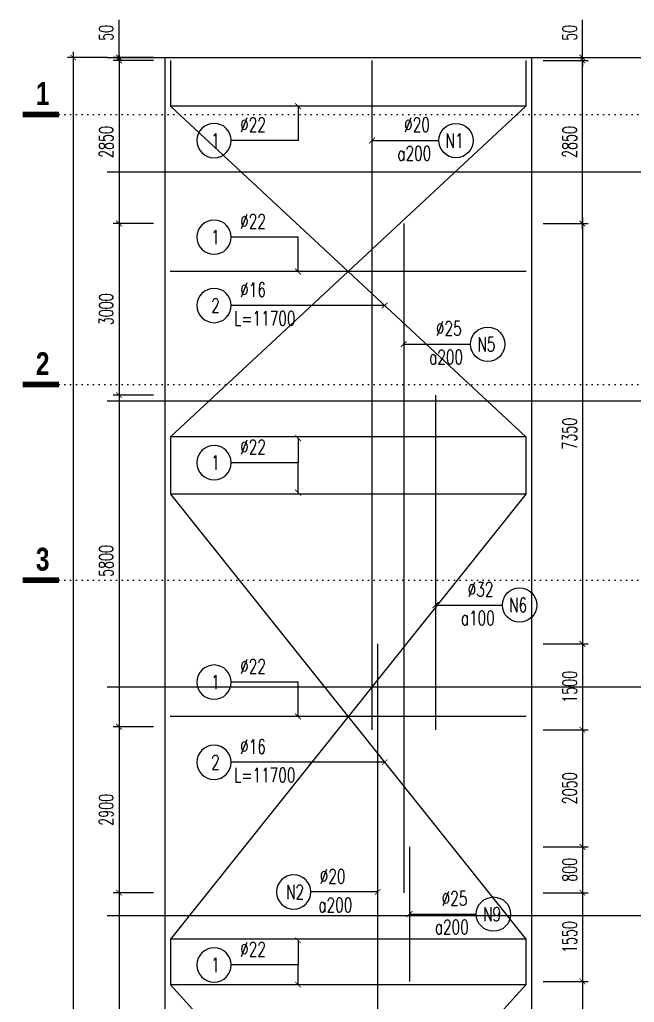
# Model space of a CAD drawing. Header units: millimetres. Extents: x -143570 to 58447, y -1448440 to -1202244.
# Drawn here: x -111106 to -100369, y -1231995 to -1214815 of the extents above; entities that cross this region are included whole.
import ezdxf
from ezdxf.enums import TextEntityAlignment as Align

# ---------------------------------------------------------------- set-up
doc = ezdxf.new("R2010")
doc.units = ezdxf.units.MM
doc.header["$LTSCALE"] = 30
doc.header["$PDMODE"] = 3
doc.linetypes.add('DOT', pattern=[0.25, 0, -0.25])
doc.layers.get('0').update_dxf_attribs({"lineweight": 9})
doc.layers.get('Defpoints').update_dxf_attribs({"lineweight": 9})
for name, color, linetype in [('ccu11-Chidan', 9, 'Continuous'), ('ccu11-Cotthep', 9, 'Continuous'), ('ccu11-Dim', 8, 'Continuous'), ('ccu11-Manh', 8, 'Continuous'), ('ccu11-Thay', 7, 'Continuous'), ('ccu11-Thep', 4, 'Continuous'), ('ccu11-Thepdai', 6, 'Continuous')]:
    doc.layers.add(name, color=color, linetype=linetype)
doc.styles.add('ccu11-dim', font='vnsimli.shx', dxfattribs={"width": 0.65, "bigfont": 'bigfont.shx'})
doc.styles.add('ccu11-VnAvH-B', font='')
doc.styles.add('ccu11-vnsimple', font='vnsimple.shx', dxfattribs={"bigfont": 'bigfont.shx'})
doc.styles.add('ccu11_simli', font='vnsimli.shx', dxfattribs={"width": 0.8})
doc.styles.add('VnHelvetlnsH', font='')
doc.styles.get('ccu11-VnAvH-B').set_extended_font_data('.VnAvantH', bold=True)
doc.styles.get('VnHelvetlnsH').set_extended_font_data('.VnHelvetInsH', bold=True)
doc.dimstyles.new('ccu11-100', dxfattribs={"dimscale": 100, "dimtxt": 2.5, "dimasz": 1, "dimexe": 1, "dimexo": 2, "dimgap": 1, "dimtad": 1, "dimdec": 0, "dimdsep": 46, "dimtxsty": 'ccu11-dim', "dimblk": 'ARCHTICK', "dimcen": -1, "dimdle": 1, "dimclrd": 256, "dimclre": 256, "dimclrt": 3, "dimadec": 0, "dimazin": 2, "dimtfac": 0.1, "dimtdec": 0, "dimtmove": 0, "dimatfit": 1, "dimldrblk": 'ARCHTICK', "dimfxl": 1, "dimtvp": 0.833333, "dimtolj": 1, "dimtzin": 12, "dimarcsym": 0})
doc.dimstyles.new('ccu11-100(d16a100)', dxfattribs={"dimscale": 100, "dimtxt": 2.5, "dimasz": 1, "dimexe": 1, "dimexo": 2, "dimgap": 0.8, "dimtad": 1, "dimdec": 1, "dimdsep": 46, "dimtxsty": 'ccu11-dim', "dimblk": 'ARCHTICK', "dimcen": -1, "dimdle": 1, "dimclrd": 256, "dimclre": 256, "dimclrt": 3, "dimadec": 0, "dimazin": 2, "dimtfac": 0.1, "dimtdec": 1, "dimtmove": 0, "dimatfit": 1, "dimldrblk": 'ARCHTICK', "dimfxl": 1, "dimtvp": 0.833333, "dimtolj": 1, "dimtzin": 12, "dimarcsym": 0})

# ---------------------------------------------------------------- blocks, each defined once
blk = doc.blocks.new('_ARCHTICK')
at = {"color": 0, "linetype": 'ByBlock', "const_width": 0.15}
blk.add_lwpolyline([(-0.5, -0.5), (0.5, 0.5)], dxfattribs=at)
blk = doc.blocks.new('*D239')
at = {"layer": 'ccu11-Dim', "lineweight": -2, "transparency": 16777216}
for p, q in [((-109370, -1215478), (-109370, -1214815)), ((-108770, -1215478), (-109470, -1215478)), ((-108770, -1215528), (-109470, -1215528)), ((-109370, -1215528), (-109370, -1215478)), ((-109370, -1215528), (-109370, -1215628))]:
    blk.add_line(p, q, dxfattribs=at)
at = {"layer": 'Defpoints', "color": 0, "transparency": 16777216}
for p in [(-109370, -1215478), (-108570, -1215478), (-108570, -1215528)]:
    blk.add_point(p, dxfattribs=at)
at = {"layer": 'ccu11-Dim', "lineweight": -2, "transparency": 16777216, "xscale": 100, "yscale": 100, "zscale": 100}
for p, rotation in [((-109370, -1215478), 270), ((-109370, -1215528), 90)]:
    blk.add_blockref('_ARCHTICK', p, dxfattribs=dict(at, rotation=rotation))
at = {"layer": 'ccu11-Dim', "color": 3, "transparency": 16777216, "insert": (-109595, -1215046), "char_height": 250, "attachment_point": 5, "rotation": 90, "style": 'ccu11-dim'}
blk.add_mtext('\\A1;50', dxfattribs=at)
blk = doc.blocks.new('SHD')
at = {"layer": 'ccu11-Cotthep'}
blk.add_circle((300, 0), 300, dxfattribs=at)
at = {"layer": 'ccu11-Cotthep', "color": 31, "style": 'ccu11_simli', "width": 0.8}
blk.add_attdef('DK', text='', height=250, dxfattribs=at).set_placement((-101, 65), align=Align.BOTTOM_RIGHT)
blk.add_attdef('KH', text='', height=250, dxfattribs=at).set_placement((300, 0), align=Align.MIDDLE)
blk.add_attdef('KC', text='', height=250, dxfattribs=at).set_placement((-101, -142), align=Align.TOP_RIGHT)
blk = doc.blocks.new('*D247')
at = {"layer": 'ccu11-Dim', "lineweight": -2, "transparency": 16777216}
for p, q in [((-110170, -1215378), (-110170, -1251578)), ((-109570, -1215478), (-110270, -1215478)), ((-109570, -1251478), (-110270, -1251478))]:
    blk.add_line(p, q, dxfattribs=at)
at = {"layer": 'Defpoints', "color": 0, "transparency": 16777216}
for p in [(-109370, -1215478), (-110170, -1251478), (-109370, -1251478)]:
    blk.add_point(p, dxfattribs=at)
at = {"layer": 'ccu11-Dim', "lineweight": -2, "transparency": 16777216, "xscale": 100, "yscale": 100, "zscale": 100}
for p, rotation in [((-110170, -1215478), 90), ((-110170, -1251478), 270)]:
    blk.add_blockref('_ARCHTICK', p, dxfattribs=dict(at, rotation=rotation))
at = {"layer": 'ccu11-Dim', "color": 3, "transparency": 16777216, "insert": (-110395, -1233478), "char_height": 250, "attachment_point": 5, "rotation": 90, "style": 'ccu11-dim'}
blk.add_mtext('\\A1;36000', dxfattribs=at)
blk = doc.blocks.new('*D248')
at = {"layer": 'ccu11-Dim', "lineweight": -2, "transparency": 16777216}
for p, q in [((-109370, -1215428), (-109370, -1218478)), ((-108770, -1215528), (-109470, -1215528)), ((-108770, -1218378), (-109470, -1218378))]:
    blk.add_line(p, q, dxfattribs=at)
at = {"layer": 'Defpoints', "color": 0, "transparency": 16777216}
for p in [(-108570, -1215528), (-109370, -1218378), (-108570, -1218378)]:
    blk.add_point(p, dxfattribs=at)
at = {"layer": 'ccu11-Dim', "lineweight": -2, "transparency": 16777216, "xscale": 100, "yscale": 100, "zscale": 100}
for p, rotation in [((-109370, -1215528), 90), ((-109370, -1218378), 270)]:
    blk.add_blockref('_ARCHTICK', p, dxfattribs=dict(at, rotation=rotation))
at = {"layer": 'ccu11-Dim', "color": 3, "transparency": 16777216, "insert": (-109595, -1216953), "char_height": 250, "attachment_point": 5, "rotation": 90, "style": 'ccu11-dim'}
blk.add_mtext('\\A1;2850', dxfattribs=at)
blk = doc.blocks.new('*D249')
at = {"layer": 'ccu11-Dim', "lineweight": -2, "transparency": 16777216}
for p, q in [((-108770, -1218378), (-109470, -1218378)), ((-109370, -1218278), (-109370, -1221478)), ((-108770, -1221378), (-109470, -1221378))]:
    blk.add_line(p, q, dxfattribs=at)
at = {"layer": 'Defpoints', "color": 0, "transparency": 16777216}
for p in [(-108570, -1218378), (-109370, -1221378), (-108570, -1221378)]:
    blk.add_point(p, dxfattribs=at)
at = {"layer": 'ccu11-Dim', "lineweight": -2, "transparency": 16777216, "xscale": 100, "yscale": 100, "zscale": 100}
for p, rotation in [((-109370, -1218378), 90), ((-109370, -1221378), 270)]:
    blk.add_blockref('_ARCHTICK', p, dxfattribs=dict(at, rotation=rotation))
at = {"layer": 'ccu11-Dim', "color": 3, "transparency": 16777216, "insert": (-109595, -1219878), "char_height": 250, "attachment_point": 5, "rotation": 90, "style": 'ccu11-dim'}
blk.add_mtext('\\A1;3000', dxfattribs=at)
blk = doc.blocks.new('*D250')
at = {"layer": 'ccu11-Dim', "lineweight": -2, "transparency": 16777216}
for p, q in [((-109370, -1221278), (-109370, -1227278)), ((-108770, -1221378), (-109470, -1221378)), ((-108770, -1227178), (-109470, -1227178))]:
    blk.add_line(p, q, dxfattribs=at)
at = {"layer": 'Defpoints', "color": 0, "transparency": 16777216}
for p in [(-108570, -1221378), (-109370, -1227178), (-108570, -1227178)]:
    blk.add_point(p, dxfattribs=at)
at = {"layer": 'ccu11-Dim', "lineweight": -2, "transparency": 16777216, "xscale": 100, "yscale": 100, "zscale": 100}
for p, rotation in [((-109370, -1221378), 90), ((-109370, -1227178), 270)]:
    blk.add_blockref('_ARCHTICK', p, dxfattribs=dict(at, rotation=rotation))
at = {"layer": 'ccu11-Dim', "color": 3, "transparency": 16777216, "insert": (-109595, -1224278), "char_height": 250, "attachment_point": 5, "rotation": 90, "style": 'ccu11-dim'}
blk.add_mtext('\\A1;5800', dxfattribs=at)
blk = doc.blocks.new('*D251')
at = {"layer": 'ccu11-Dim', "lineweight": -2, "transparency": 16777216}
for p, q in [((-109370, -1227078), (-109370, -1230178)), ((-108770, -1227178), (-109470, -1227178)), ((-108770, -1230078), (-109470, -1230078))]:
    blk.add_line(p, q, dxfattribs=at)
at = {"layer": 'Defpoints', "color": 0, "transparency": 16777216}
for p in [(-108570, -1227178), (-109370, -1230078), (-108570, -1230078)]:
    blk.add_point(p, dxfattribs=at)
at = {"layer": 'ccu11-Dim', "lineweight": -2, "transparency": 16777216, "xscale": 100, "yscale": 100, "zscale": 100}
for p, rotation in [((-109370, -1227178), 90), ((-109370, -1230078), 270)]:
    blk.add_blockref('_ARCHTICK', p, dxfattribs=dict(at, rotation=rotation))
at = {"layer": 'ccu11-Dim', "color": 3, "transparency": 16777216, "insert": (-109595, -1228628), "char_height": 250, "attachment_point": 5, "rotation": 90, "style": 'ccu11-dim'}
blk.add_mtext('\\A1;2900', dxfattribs=at)
blk = doc.blocks.new('*D252')
at = {"layer": 'ccu11-Dim', "lineweight": -2, "transparency": 16777216}
for p, q in [((-109370, -1229978), (-109370, -1241878)), ((-108770, -1230078), (-109470, -1230078)), ((-108770, -1241778), (-109470, -1241778))]:
    blk.add_line(p, q, dxfattribs=at)
at = {"layer": 'Defpoints', "color": 0, "transparency": 16777216}
for p in [(-108570, -1230078), (-109370, -1241778), (-108570, -1241778)]:
    blk.add_point(p, dxfattribs=at)
at = {"layer": 'ccu11-Dim', "lineweight": -2, "transparency": 16777216, "xscale": 100, "yscale": 100, "zscale": 100}
for p, rotation in [((-109370, -1230078), 90), ((-109370, -1241778), 270)]:
    blk.add_blockref('_ARCHTICK', p, dxfattribs=dict(at, rotation=rotation))
at = {"layer": 'ccu11-Dim', "color": 3, "transparency": 16777216, "insert": (-109595, -1235928), "char_height": 250, "attachment_point": 5, "rotation": 90, "style": 'ccu11-dim'}
blk.add_mtext('\\A1;11700', dxfattribs=at)
blk = doc.blocks.new('*D272')
at = {"layer": 'ccu11-Dim', "lineweight": -2, "transparency": 16777216}
for p, q in [((-101276, -1215478), (-101276, -1214815)), ((-101964, -1215478), (-101176, -1215478)), ((-101964, -1215528), (-101176, -1215528)), ((-101276, -1215528), (-101276, -1215478)), ((-101276, -1215528), (-101276, -1215628))]:
    blk.add_line(p, q, dxfattribs=at)
at = {"layer": 'Defpoints', "color": 0, "transparency": 16777216}
for p in [(-102164, -1215478), (-102164, -1215528), (-101276, -1215478)]:
    blk.add_point(p, dxfattribs=at)
at = {"layer": 'ccu11-Dim', "lineweight": -2, "transparency": 16777216, "xscale": 100, "yscale": 100, "zscale": 100}
for p, rotation in [((-101276, -1215478), 270), ((-101276, -1215528), 90)]:
    blk.add_blockref('_ARCHTICK', p, dxfattribs=dict(at, rotation=rotation))
at = {"layer": 'ccu11-Dim', "color": 3, "transparency": 16777216, "insert": (-101501, -1215046), "char_height": 250, "attachment_point": 5, "rotation": 90, "style": 'ccu11-dim'}
blk.add_mtext('\\A1;50', dxfattribs=at)
blk = doc.blocks.new('*D273')
at = {"layer": 'ccu11-Dim', "lineweight": -2, "transparency": 16777216}
for p, q in [((-101276, -1218478), (-101276, -1215428)), ((-101964, -1215528), (-101176, -1215528)), ((-101964, -1218378), (-101176, -1218378))]:
    blk.add_line(p, q, dxfattribs=at)
at = {"layer": 'Defpoints', "color": 0, "transparency": 16777216}
for p in [(-102164, -1215528), (-101276, -1215528), (-102164, -1218378)]:
    blk.add_point(p, dxfattribs=at)
at = {"layer": 'ccu11-Dim', "lineweight": -2, "transparency": 16777216, "xscale": 100, "yscale": 100, "zscale": 100}
for p, rotation in [((-101276, -1215528), 90), ((-101276, -1218378), 270)]:
    blk.add_blockref('_ARCHTICK', p, dxfattribs=dict(at, rotation=rotation))
at = {"layer": 'ccu11-Dim', "color": 3, "transparency": 16777216, "insert": (-101501, -1216953), "char_height": 250, "attachment_point": 5, "rotation": 90, "style": 'ccu11-dim'}
blk.add_mtext('\\A1;2850', dxfattribs=at)
blk = doc.blocks.new('*D274')
at = {"layer": 'ccu11-Dim', "lineweight": -2, "transparency": 16777216}
for p, q in [((-101964, -1218378), (-101176, -1218378)), ((-101276, -1218278), (-101276, -1225828)), ((-101964, -1225728), (-101176, -1225728))]:
    blk.add_line(p, q, dxfattribs=at)
at = {"layer": 'Defpoints', "color": 0, "transparency": 16777216}
for p in [(-102164, -1218378), (-102164, -1225728), (-101276, -1225728)]:
    blk.add_point(p, dxfattribs=at)
at = {"layer": 'ccu11-Dim', "lineweight": -2, "transparency": 16777216, "xscale": 100, "yscale": 100, "zscale": 100}
for p, rotation in [((-101276, -1218378), 90), ((-101276, -1225728), 270)]:
    blk.add_blockref('_ARCHTICK', p, dxfattribs=dict(at, rotation=rotation))
at = {"layer": 'ccu11-Dim', "color": 3, "transparency": 16777216, "insert": (-101501, -1222053), "char_height": 250, "attachment_point": 5, "rotation": 90, "style": 'ccu11-dim'}
blk.add_mtext('\\A1;7350', dxfattribs=at)
blk = doc.blocks.new('*D275')
at = {"layer": 'ccu11-Dim', "lineweight": -2, "transparency": 16777216}
for p, q in [((-101964, -1225728), (-101176, -1225728)), ((-101276, -1225628), (-101276, -1227328)), ((-101964, -1227228), (-101176, -1227228))]:
    blk.add_line(p, q, dxfattribs=at)
at = {"layer": 'Defpoints', "color": 0, "transparency": 16777216}
for p in [(-102164, -1225728), (-102164, -1227228), (-101276, -1227228)]:
    blk.add_point(p, dxfattribs=at)
at = {"layer": 'ccu11-Dim', "lineweight": -2, "transparency": 16777216, "xscale": 100, "yscale": 100, "zscale": 100}
for p, rotation in [((-101276, -1225728), 90), ((-101276, -1227228), 270)]:
    blk.add_blockref('_ARCHTICK', p, dxfattribs=dict(at, rotation=rotation))
at = {"layer": 'ccu11-Dim', "color": 3, "transparency": 16777216, "insert": (-101501, -1226478), "char_height": 250, "attachment_point": 5, "rotation": 90, "style": 'ccu11-dim'}
blk.add_mtext('\\A1;1500', dxfattribs=at)
blk = doc.blocks.new('*D276')
at = {"layer": 'ccu11-Dim', "lineweight": -2, "transparency": 16777216}
for p, q in [((-101276, -1227128), (-101276, -1229378)), ((-101964, -1227228), (-101176, -1227228)), ((-101964, -1229278), (-101176, -1229278))]:
    blk.add_line(p, q, dxfattribs=at)
at = {"layer": 'Defpoints', "color": 0, "transparency": 16777216}
for p in [(-102164, -1227228), (-102164, -1229278), (-101276, -1229278)]:
    blk.add_point(p, dxfattribs=at)
at = {"layer": 'ccu11-Dim', "lineweight": -2, "transparency": 16777216, "xscale": 100, "yscale": 100, "zscale": 100}
for p, rotation in [((-101276, -1227228), 90), ((-101276, -1229278), 270)]:
    blk.add_blockref('_ARCHTICK', p, dxfattribs=dict(at, rotation=rotation))
at = {"layer": 'ccu11-Dim', "color": 3, "transparency": 16777216, "insert": (-101501, -1228253), "char_height": 250, "attachment_point": 5, "rotation": 90, "style": 'ccu11-dim'}
blk.add_mtext('\\A1;2050', dxfattribs=at)
blk = doc.blocks.new('*D283')
at = {"layer": 'ccu11-Dim', "lineweight": -2, "transparency": 16777216}
for p, q in [((-101276, -1229178), (-101276, -1230178)), ((-101964, -1229278), (-101176, -1229278)), ((-101964, -1230078), (-101176, -1230078))]:
    blk.add_line(p, q, dxfattribs=at)
at = {"layer": 'Defpoints', "color": 0, "transparency": 16777216}
for p in [(-102164, -1229278), (-102164, -1230078), (-101276, -1230078)]:
    blk.add_point(p, dxfattribs=at)
at = {"layer": 'ccu11-Dim', "lineweight": -2, "transparency": 16777216, "xscale": 100, "yscale": 100, "zscale": 100}
for p, rotation in [((-101276, -1229278), 90), ((-101276, -1230078), 270)]:
    blk.add_blockref('_ARCHTICK', p, dxfattribs=dict(at, rotation=rotation))
at = {"layer": 'ccu11-Dim', "color": 3, "transparency": 16777216, "insert": (-101501, -1229678), "char_height": 250, "attachment_point": 5, "rotation": 90, "style": 'ccu11-dim'}
blk.add_mtext('\\A1;800', dxfattribs=at)
blk = doc.blocks.new('*D284')
at = {"layer": 'ccu11-Dim', "lineweight": -2, "transparency": 16777216}
for p, q in [((-101276, -1229978), (-101276, -1231728)), ((-101964, -1230078), (-101176, -1230078)), ((-101964, -1231628), (-101176, -1231628))]:
    blk.add_line(p, q, dxfattribs=at)
at = {"layer": 'Defpoints', "color": 0, "transparency": 16777216}
for p in [(-102164, -1230078), (-102164, -1231628), (-101276, -1231628)]:
    blk.add_point(p, dxfattribs=at)
at = {"layer": 'ccu11-Dim', "lineweight": -2, "transparency": 16777216, "xscale": 100, "yscale": 100, "zscale": 100}
for p, rotation in [((-101276, -1230078), 90), ((-101276, -1231628), 270)]:
    blk.add_blockref('_ARCHTICK', p, dxfattribs=dict(at, rotation=rotation))
at = {"layer": 'ccu11-Dim', "color": 3, "transparency": 16777216, "insert": (-101501, -1230853), "char_height": 250, "attachment_point": 5, "rotation": 90, "style": 'ccu11-dim'}
blk.add_mtext('\\A1;1550', dxfattribs=at)
blk = doc.blocks.new('*D285')
at = {"layer": 'ccu11-Dim', "lineweight": -2, "transparency": 16777216}
for p, q in [((-101276, -1231528), (-101276, -1236028)), ((-101964, -1231628), (-101176, -1231628)), ((-101964, -1235928), (-101176, -1235928))]:
    blk.add_line(p, q, dxfattribs=at)
at = {"layer": 'Defpoints', "color": 0, "transparency": 16777216}
for p in [(-102164, -1231628), (-102164, -1235928), (-101276, -1235928)]:
    blk.add_point(p, dxfattribs=at)
at = {"layer": 'ccu11-Dim', "lineweight": -2, "transparency": 16777216, "xscale": 100, "yscale": 100, "zscale": 100}
for p, rotation in [((-101276, -1231628), 90), ((-101276, -1235928), 270)]:
    blk.add_blockref('_ARCHTICK', p, dxfattribs=dict(at, rotation=rotation))
at = {"layer": 'ccu11-Dim', "color": 3, "transparency": 16777216, "insert": (-101501, -1233778), "char_height": 250, "attachment_point": 5, "rotation": 90, "style": 'ccu11-dim'}
blk.add_mtext('\\A1;4300', dxfattribs=at)
blk = doc.blocks.new('*U271')
at = {"color": 3, "linetype": 'DOT', "ltscale": 10}
blk.add_line((-2125, 0), (12722, 0), dxfattribs=at)
at = {"color": 4, "const_width": 75}
for points in [[(-2605, 0), (-2125, 0)], [(12722, 0), (13201, 0)]]:
    blk.add_lwpolyline(points, dxfattribs=at)
at = {"color": 31, "style": 'VnHelvetlnsH'}
for tag, p in [('MC3', (-2341, 274)), ('MC4', (12985, 274))]:
    blk.add_attdef(tag, text='', height=300, dxfattribs=at).set_placement(p, align=Align.MIDDLE_CENTER)
blk = doc.blocks.new('*D1102')
at = {"layer": 'ccu11-Thay', "lineweight": -2, "transparency": 16777216}
for p, q in [((-88571, -1215378), (-88571, -1217578)), ((-109577, -1215478), (-88471, -1215478)), ((-109577, -1217478), (-88471, -1217478))]:
    blk.add_line(p, q, dxfattribs=at)
at = {"layer": 'Defpoints', "color": 0, "transparency": 16777216}
for p in [(-109777, -1215478), (-109777, -1217478), (-88571, -1217478)]:
    blk.add_point(p, dxfattribs=at)
at = {"layer": 'ccu11-Thay', "lineweight": -2, "transparency": 16777216, "xscale": 100, "yscale": 100, "zscale": 100}
for p, rotation in [((-88571, -1215478), 90), ((-88571, -1217478), 270)]:
    blk.add_blockref('_ARCHTICK', p, dxfattribs=dict(at, rotation=rotation))
at = {"layer": 'ccu11-Thay', "color": 3, "transparency": 16777216, "insert": (-88841, -1216478), "char_height": 250, "attachment_point": 5, "rotation": 90, "style": 'ccu11-dim'}
blk.add_mtext('\\A1;2000(`16A100)', dxfattribs=at)
blk = doc.blocks.new('*D1103')
at = {"layer": 'ccu11-Thay', "lineweight": -2, "transparency": 16777216}
for p, q in [((-88120, -1215378), (-88120, -1221578)), ((-109577, -1215478), (-88020, -1215478)), ((-109577, -1221478), (-88020, -1221478))]:
    blk.add_line(p, q, dxfattribs=at)
at = {"layer": 'Defpoints', "color": 0, "transparency": 16777216}
for p in [(-109777, -1215478), (-109777, -1221478), (-88120, -1221478)]:
    blk.add_point(p, dxfattribs=at)
at = {"layer": 'ccu11-Thay', "lineweight": -2, "transparency": 16777216, "xscale": 100, "yscale": 100, "zscale": 100}
for p, rotation in [((-88120, -1215478), 90), ((-88120, -1221478), 270)]:
    blk.add_blockref('_ARCHTICK', p, dxfattribs=dict(at, rotation=rotation))
at = {"layer": 'ccu11-Thay', "color": 3, "transparency": 16777216, "insert": (-88391, -1218478), "char_height": 250, "attachment_point": 5, "rotation": 90, "style": 'ccu11-dim'}
blk.add_mtext('\\A1;6000(`16A100)', dxfattribs=at)
blk = doc.blocks.new('*D1105')
at = {"layer": 'ccu11-Thay', "lineweight": -2, "transparency": 16777216}
for p, q in [((-85548, -1215378), (-85548, -1230578)), ((-109577, -1215478), (-85448, -1215478)), ((-109577, -1230478), (-85448, -1230478))]:
    blk.add_line(p, q, dxfattribs=at)
at = {"layer": 'Defpoints', "color": 0, "transparency": 16777216}
for p in [(-109777, -1215478), (-109777, -1230478), (-85548, -1230478)]:
    blk.add_point(p, dxfattribs=at)
at = {"layer": 'ccu11-Thay', "lineweight": -2, "transparency": 16777216, "xscale": 100, "yscale": 100, "zscale": 100}
for p, rotation in [((-85548, -1215478), 90), ((-85548, -1230478), 270)]:
    blk.add_blockref('_ARCHTICK', p, dxfattribs=dict(at, rotation=rotation))
at = {"layer": 'ccu11-Thay', "color": 3, "transparency": 16777216, "insert": (-85818, -1222978), "char_height": 250, "attachment_point": 5, "rotation": 90, "style": 'ccu11-dim'}
blk.add_mtext('\\A1;15000(`16A100)', dxfattribs=at)
blk = doc.blocks.new('*D1106')
at = {"layer": 'ccu11-Thay', "lineweight": -2, "transparency": 16777216}
for p, q in [((-87360, -1215378), (-87360, -1226578)), ((-109577, -1215478), (-87260, -1215478)), ((-109577, -1226478), (-87260, -1226478))]:
    blk.add_line(p, q, dxfattribs=at)
at = {"layer": 'Defpoints', "color": 0, "transparency": 16777216}
for p in [(-109777, -1215478), (-109777, -1226478), (-87360, -1226478)]:
    blk.add_point(p, dxfattribs=at)
at = {"layer": 'ccu11-Thay', "lineweight": -2, "transparency": 16777216, "xscale": 100, "yscale": 100, "zscale": 100}
for p, rotation in [((-87360, -1215478), 90), ((-87360, -1226478), 270)]:
    blk.add_blockref('_ARCHTICK', p, dxfattribs=dict(at, rotation=rotation))
at = {"layer": 'ccu11-Thay', "color": 3, "transparency": 16777216, "insert": (-87631, -1220978), "char_height": 250, "attachment_point": 5, "rotation": 90, "style": 'ccu11-dim'}
blk.add_mtext('\\A1;11000(`16A100)', dxfattribs=at)
blk = doc.blocks.new('*D1107')
at = {"layer": 'ccu11-Thay', "lineweight": -2, "transparency": 16777216}
for p, q in [((-85031, -1215378), (-85031, -1242578)), ((-109577, -1215478), (-84931, -1215478)), ((-109577, -1242478), (-84931, -1242478))]:
    blk.add_line(p, q, dxfattribs=at)
at = {"layer": 'Defpoints', "color": 0, "transparency": 16777216}
for p in [(-109777, -1215478), (-109777, -1242478), (-85031, -1242478)]:
    blk.add_point(p, dxfattribs=at)
at = {"layer": 'ccu11-Thay', "lineweight": -2, "transparency": 16777216, "xscale": 100, "yscale": 100, "zscale": 100}
for p, rotation in [((-85031, -1215478), 90), ((-85031, -1242478), 270)]:
    blk.add_blockref('_ARCHTICK', p, dxfattribs=dict(at, rotation=rotation))
at = {"layer": 'ccu11-Thay', "color": 3, "transparency": 16777216, "insert": (-85301, -1228978), "char_height": 250, "attachment_point": 5, "rotation": 90, "style": 'ccu11-dim'}
blk.add_mtext('\\A1;27000(`16A100)', dxfattribs=at)

msp = doc.modelspace()

# ---------------------------------------------------------------- linework, layer by layer
at = {"layer": 'ccu11-Thay'}
for p, q in [((-108570.28, -1215477.87), (-102164.08, -1215477.87)), ((-108570.28, -1215477.87), (-108570.28, -1251477.91)), ((-102164.08, -1215477.87), (-102164.08, -1251477.91))]:
    msp.add_line(p, q, dxfattribs=at)
at = {"layer": 'ccu11-Thep'}
for p, q in [((-104397.46, -1218377.87), (-104397.46, -1230077.87)), ((-103842.46, -1221377.87), (-103842.46, -1227227.87))]:
    msp.add_line(p, q, dxfattribs=at)
for points in [[(-104952.46, -1215527.87), (-104952.46, -1227227.87)], [(-104852.46, -1225727.87), (-104852.46, -1237427.87)], [(-104297.46, -1229277.87), (-104297.46, -1231627.87)]]:
    msp.add_lwpolyline(points, dxfattribs=at)
at = {"layer": 'ccu11-Thepdai', "ltscale": 25}
for p, q in [((-102264.08, -1216327.96), (-108470.28, -1216327.96)), ((-102257.7, -1219217.75), (-108476.67, -1219217.75)), ((-102264.08, -1222107.55), (-108470.28, -1222107.55)), ((-102264.08, -1223107.55), (-108470.28, -1223107.55)), ((-102257.7, -1226997.35), (-108476.67, -1226997.35)), ((-102264.08, -1230887.15), (-108470.28, -1230887.15)), ((-102264.08, -1231687.15), (-108470.28, -1231687.15))]:
    msp.add_line(p, q, dxfattribs=at)
for points in [[(-108470.28, -1215528.09), (-108470.28, -1216327.96), (-102264.08, -1222107.55), (-102264.08, -1222907.55)], [(-102264.08, -1215528.09), (-102264.08, -1216327.96), (-108470.28, -1222107.55), (-108470.28, -1222907.55)], [(-108470.28, -1222307.69), (-108470.28, -1223107.55), (-102264.08, -1230887.15), (-102264.08, -1231687.15)], [(-102264.08, -1222307.69), (-102264.08, -1223107.55), (-108470.28, -1230887.15), (-108470.28, -1231687.15)], [(-108470.28, -1230887.28), (-108470.28, -1231687.15), (-102264.08, -1238556.35), (-102264.08, -1239277.74)], [(-102264.08, -1230887.28), (-102264.08, -1231687.15), (-108470.28, -1238556.35), (-108470.28, -1239277.74)]]:
    msp.add_lwpolyline(points, dxfattribs=at)

# ---------------------------------------------------------------- block references
at = {"layer": 'ccu11-Chidan'}
ref = msp.add_blockref('*U271', (-107582.91, -1216472.99), dxfattribs=dict(at, xscale=1.333333333335759, yscale=1.333333333335759, zscale=1.333333333335759))
ref.add_attrib('MC4', '1', dxfattribs={"layer": '0', "color": 31, "height": 400, "style": 'ccu11-VnAvH-B', "width": 0.8}).set_placement((-90269.19, -1216107.46), align=Align.MIDDLE_CENTER)
ref.add_attrib('MC3', '1', dxfattribs={"layer": '0', "color": 31, "height": 400, "style": 'ccu11-VnAvH-B', "width": 0.8}).set_placement((-110704.27, -1216107.46), align=Align.MIDDLE_CENTER)
ref = msp.add_blockref('*U271', (-107582.91, -1221194.98), dxfattribs=dict(at, xscale=1.333333333335759, yscale=1.333333333335759, zscale=1.333333333335759))
ref.add_attrib('MC4', '2', dxfattribs={"layer": '0', "color": 31, "height": 400, "style": 'ccu11-VnAvH-B', "width": 0.8}).set_placement((-90269.19, -1220829.45), align=Align.MIDDLE_CENTER)
ref.add_attrib('MC3', '2', dxfattribs={"layer": '0', "color": 31, "height": 400, "style": 'ccu11-VnAvH-B', "width": 0.8}).set_placement((-110704.27, -1220829.45), align=Align.MIDDLE_CENTER)
ref = msp.add_blockref('*U271', (-107582.91, -1224612.06), dxfattribs=dict(at, xscale=1.333333333335759, yscale=1.333333333335759, zscale=1.333333333335759))
ref.add_attrib('MC4', '3', dxfattribs={"layer": '0', "color": 31, "height": 400, "style": 'ccu11-VnAvH-B', "width": 0.8}).set_placement((-90269.19, -1224246.53), align=Align.MIDDLE_CENTER)
ref.add_attrib('MC3', '3', dxfattribs={"layer": '0', "color": 31, "height": 400, "style": 'ccu11-VnAvH-B', "width": 0.8}).set_placement((-110704.27, -1224246.53), align=Align.MIDDLE_CENTER)
at = {"layer": 'ccu11-Cotthep'}
ref = msp.add_blockref('SHD', (-107410.23, -1216927.96), dxfattribs=dict(at, xscale=-1))
ref.add_attrib('KH', '1', dxfattribs={"color": 31, "height": 250, "style": 'ccu11-vnsimple', "width": 0.7}).set_placement((-107685.23, -1216927.96), align=Align.MIDDLE_CENTER)
ref.add_attrib('DK', '`22', dxfattribs={"color": 31, "height": 250, "style": 'ccu11-vnsimple', "width": 0.7}).set_placement((-107029.44, -1216852.96), align=Align.BOTTOM_CENTER)
ref = msp.add_blockref('SHD', (-103784.37, -1216927.96), dxfattribs=at)
ref.add_attrib('KH', 'N1', dxfattribs={"color": 31, "height": 250, "style": 'ccu11-vnsimple', "width": 0.7}).set_placement((-103509.37, -1216927.96), align=Align.MIDDLE_CENTER)
ref.add_attrib('KC', 'a200', dxfattribs={"color": 31, "height": 250, "style": 'ccu11-vnsimple', "width": 0.7}).set_placement((-104212.95, -1217027.96), align=Align.TOP_CENTER)
ref.add_attrib('DK', '`20', dxfattribs={"color": 31, "height": 250, "style": 'ccu11-vnsimple', "width": 0.7}).set_placement((-104165.15, -1216852.96), align=Align.BOTTOM_CENTER)
ref = msp.add_blockref('SHD', (-107410.23, -1218617.35), dxfattribs=dict(at, xscale=-1))
ref.add_attrib('KH', '1', dxfattribs={"color": 31, "height": 250, "style": 'ccu11-vnsimple', "width": 0.7}).set_placement((-107685.23, -1218617.35), align=Align.MIDDLE_CENTER)
ref.add_attrib('DK', '`22', dxfattribs={"color": 31, "height": 250, "style": 'ccu11-vnsimple', "width": 0.7}).set_placement((-107029.44, -1218542.35), align=Align.BOTTOM_CENTER)
ref = msp.add_blockref('SHD', (-107410.23, -1219812.33), dxfattribs=dict(at, xscale=-1))
ref.add_attrib('KH', '2', dxfattribs={"color": 31, "height": 250, "style": 'ccu11-vnsimple', "width": 0.7}).set_placement((-107685.23, -1219812.33), align=Align.MIDDLE_CENTER)
ref.add_attrib('KC', 'L=11700', dxfattribs={"color": 31, "height": 250, "style": 'ccu11-vnsimple', "width": 0.7}).set_placement((-106824.31, -1219912.33), align=Align.TOP_CENTER)
ref.add_attrib('DK', '`16', dxfattribs={"color": 31, "height": 250, "style": 'ccu11-vnsimple', "width": 0.7}).set_placement((-107029.44, -1219737.33), align=Align.BOTTOM_CENTER)
ref = msp.add_blockref('SHD', (-103229.37, -1220488.78), dxfattribs=at)
ref.add_attrib('KH', 'N5', dxfattribs={"color": 31, "height": 250, "style": 'ccu11-vnsimple', "width": 0.7}).set_placement((-102954.37, -1220488.78), align=Align.MIDDLE_CENTER)
ref.add_attrib('KC', 'a200', dxfattribs={"color": 31, "height": 250, "style": 'ccu11-vnsimple', "width": 0.7}).set_placement((-103657.95, -1220588.78), align=Align.TOP_CENTER)
ref.add_attrib('DK', '`25', dxfattribs={"color": 31, "height": 250, "style": 'ccu11-vnsimple', "width": 0.7}).set_placement((-103610.15, -1220413.78), align=Align.BOTTOM_CENTER)
ref = msp.add_blockref('SHD', (-107410.23, -1222561.11), dxfattribs=dict(at, xscale=-1))
ref.add_attrib('KH', '1', dxfattribs={"color": 31, "height": 250, "style": 'ccu11-vnsimple', "width": 0.7}).set_placement((-107685.23, -1222561.11), align=Align.MIDDLE_CENTER)
ref.add_attrib('DK', '`22', dxfattribs={"color": 31, "height": 250, "style": 'ccu11-vnsimple', "width": 0.7}).set_placement((-107029.44, -1222486.11), align=Align.BOTTOM_CENTER)
ref = msp.add_blockref('SHD', (-102674.37, -1225049.8), dxfattribs=at)
ref.add_attrib('KH', 'N6', dxfattribs={"color": 31, "height": 250, "style": 'ccu11-vnsimple', "width": 0.7}).set_placement((-102399.37, -1225049.8), align=Align.MIDDLE_CENTER)
ref.add_attrib('KC', 'a100', dxfattribs={"color": 31, "height": 250, "style": 'ccu11-vnsimple', "width": 0.7}).set_placement((-103102.95, -1225149.8), align=Align.TOP_CENTER)
ref.add_attrib('DK', '`32', dxfattribs={"color": 31, "height": 250, "style": 'ccu11-vnsimple', "width": 0.7}).set_placement((-103055.15, -1224974.8), align=Align.BOTTOM_CENTER)
ref = msp.add_blockref('SHD', (-107410.23, -1226396.95), dxfattribs=dict(at, xscale=-1))
ref.add_attrib('KH', '1', dxfattribs={"color": 31, "height": 250, "style": 'ccu11-vnsimple', "width": 0.7}).set_placement((-107685.23, -1226396.95), align=Align.MIDDLE_CENTER)
ref.add_attrib('DK', '`22', dxfattribs={"color": 31, "height": 250, "style": 'ccu11-vnsimple', "width": 0.7}).set_placement((-107029.44, -1226321.95), align=Align.BOTTOM_CENTER)
ref = msp.add_blockref('SHD', (-107410.57, -1227797.35), dxfattribs=dict(at, xscale=-1))
ref.add_attrib('KH', '2', dxfattribs={"color": 31, "height": 250, "style": 'ccu11-vnsimple', "width": 0.7}).set_placement((-107685.57, -1227797.35), align=Align.MIDDLE_CENTER)
ref.add_attrib('KC', 'L=11700', dxfattribs={"color": 31, "height": 250, "style": 'ccu11-vnsimple', "width": 0.7}).set_placement((-106824.66, -1227897.35), align=Align.TOP_CENTER)
ref.add_attrib('DK', '`16', dxfattribs={"color": 31, "height": 250, "style": 'ccu11-vnsimple', "width": 0.7}).set_placement((-107029.79, -1227722.35), align=Align.BOTTOM_CENTER)
ref = msp.add_blockref('SHD', (-106020.25, -1230065.46), dxfattribs=dict(at, xscale=-1))
ref.add_attrib('KH', 'N2', dxfattribs={"color": 31, "height": 250, "style": 'ccu11-vnsimple', "width": 0.7}).set_placement((-106295.25, -1230065.46), align=Align.MIDDLE_CENTER)
ref.add_attrib('KC', 'a200', dxfattribs={"color": 31, "height": 250, "style": 'ccu11-vnsimple', "width": 0.7}).set_placement((-105591.67, -1230165.46), align=Align.TOP_CENTER)
ref.add_attrib('DK', '`20', dxfattribs={"color": 31, "height": 250, "style": 'ccu11-vnsimple', "width": 0.7}).set_placement((-105639.47, -1229990.46), align=Align.BOTTOM_CENTER)
ref = msp.add_blockref('SHD', (-103129.37, -1230452.87), dxfattribs=at)
ref.add_attrib('KH', 'N9', dxfattribs={"color": 31, "height": 250, "style": 'ccu11-vnsimple', "width": 0.7}).set_placement((-102854.37, -1230452.87), align=Align.MIDDLE_CENTER)
ref.add_attrib('KC', 'a200', dxfattribs={"color": 31, "height": 250, "style": 'ccu11-vnsimple', "width": 0.7}).set_placement((-103557.95, -1230552.87), align=Align.TOP_CENTER)
ref.add_attrib('DK', '`25', dxfattribs={"color": 31, "height": 250, "style": 'ccu11-vnsimple', "width": 0.7}).set_placement((-103510.15, -1230377.87), align=Align.BOTTOM_CENTER)
ref = msp.add_blockref('SHD', (-107410.23, -1231340.71), dxfattribs=dict(at, xscale=-1))
ref.add_attrib('KH', '1', dxfattribs={"color": 31, "height": 250, "style": 'ccu11-vnsimple', "width": 0.7}).set_placement((-107685.23, -1231340.71), align=Align.MIDDLE_CENTER)
ref.add_attrib('DK', '`22', dxfattribs={"color": 31, "height": 250, "style": 'ccu11-vnsimple', "width": 0.7}).set_placement((-107029.44, -1231265.71), align=Align.BOTTOM_CENTER)

# ---------------------------------------------------------------- dimensions: what is measured, and where the dimension line sits
at = {"layer": 'ccu11-Dim'}
for base, p1, p2, picture, middle in [((-109370.28, -1215477.87), (-108570.28, -1215527.87), (-108570.28, -1215477.87), '*D239', (-109595.28, -1215046.32)), ((-101276.08, -1215477.87), (-102164.08, -1215527.87), (-102164.08, -1215477.87), '*D272', (-101501.08, -1215046.32)), ((-110170.28, -1251477.91), (-109370.28, -1215477.87), (-109370.28, -1251477.91), '*D247', (-110395.28, -1233477.89)), ((-109370.28, -1218377.87), (-108570.28, -1215527.87), (-108570.28, -1218377.87), '*D248', (-109595.28, -1216952.87)), ((-109370.28, -1221377.87), (-108570.28, -1218377.87), (-108570.28, -1221377.87), '*D249', (-109595.28, -1219877.87)), ((-109370.28, -1227177.87), (-108570.28, -1221377.87), (-108570.28, -1227177.87), '*D250', (-109595.28, -1224277.87)), ((-109370.28, -1230077.87), (-108570.28, -1227177.87), (-108570.28, -1230077.87), '*D251', (-109595.28, -1228627.87)), ((-109370.28, -1241777.87), (-108570.28, -1230077.87), (-108570.28, -1241777.87), '*D252', (-109595.28, -1235927.87))]:
    dim = msp.add_linear_dim(base=base, p1=p1, p2=p2, angle=90, dimstyle='ccu11-100', dxfattribs=at)
    dim.commit()
    dim.dimension.update_dxf_attribs({"geometry": picture, "text_midpoint": middle})
for base, p1, p2, picture, middle in [((-101276.08, -1215527.87), (-102164.08, -1218377.87), (-102164.08, -1215527.87), '*D273', (-101501.08, -1216952.87)), ((-101276.08, -1225727.87), (-102164.08, -1218377.87), (-102164.08, -1225727.87), '*D274', (-101501.08, -1222052.87)), ((-101276.08, -1227227.87), (-102164.08, -1225727.87), (-102164.08, -1227227.87), '*D275', (-101501.08, -1226477.87)), ((-101276.08, -1229277.87), (-102164.08, -1227227.87), (-102164.08, -1229277.87), '*D276', (-101501.08, -1228252.87)), ((-101276.08, -1230077.87), (-102164.08, -1229277.87), (-102164.08, -1230077.87), '*D283', (-101501.08, -1229677.87)), ((-101276.08, -1231627.87), (-102164.08, -1230077.87), (-102164.08, -1231627.87), '*D284', (-101501.08, -1230852.87)), ((-101276.08, -1235927.87), (-102164.08, -1231627.87), (-102164.08, -1235927.87), '*D285', (-101501.08, -1233777.87))]:
    dim = msp.add_linear_dim(base=base, p1=p1, p2=p2, angle=90, dimstyle='ccu11-100', override={"dimtmove": 1}, dxfattribs=at)
    dim.commit()
    dim.dimension.update_dxf_attribs({"geometry": picture, "text_midpoint": middle})
at = {"layer": 'ccu11-Thay'}
for base, p2, picture, middle in [((-88570.51, -1217477.87), (-109777.1, -1217477.87), '*D1102', (-88840.98, -1216477.87)), ((-88120.12, -1221477.87), (-109777.1, -1221477.87), '*D1103', (-88390.59, -1218477.87)), ((-85547.74, -1230477.87), (-109777.1, -1230477.87), '*D1105', (-85818.22, -1222977.87)), ((-87360.07, -1226477.87), (-109777.1, -1226477.87), '*D1106', (-87630.55, -1220977.87)), ((-85030.88, -1242477.87), (-109777.1, -1242477.87), '*D1107', (-85301.35, -1228977.87))]:
    dim = msp.add_linear_dim(base=base, p1=(-109777.1, -1215477.87), p2=p2, angle=90, dimstyle='ccu11-100(d16a100)', override={"dimpost": '(`16A100)'}, dxfattribs=at)
    dim.commit()
    dim.dimension.update_dxf_attribs({"geometry": picture, "text_midpoint": middle})

# ---------------------------------------------------------------- leaders
at = {"layer": 'ccu11-Manh'}
for points, override in [([(-106242.23, -1216327.96), (-106242.23, -1216927.96), (-107410.23, -1216927.96)], {"dimgap": 1, "dimtad": 0, "dimfxl": 3, "dimfxlon": 1, "dimtfill": 1, "dimarcsym": 1}), ([(-104952.46, -1216927.96), (-103784.37, -1216927.96)], {"dimgap": 1, "dimtad": 0, "dimfxl": 3, "dimfxlon": 1, "dimtfill": 1, "dimarcsym": 1}), ([(-106242.23, -1219217.75), (-106242.23, -1218617.35), (-107410.23, -1218617.35)], {"dimgap": 1, "dimtad": 0, "dimfxl": 3, "dimfxlon": 1, "dimtfill": 1, "dimarcsym": 1}), ([(-104729.35, -1219811.87), (-107410.23, -1219812.33)], {"dimtad": 0, "dimfxl": 3, "dimfxlon": 1, "dimtfill": 1, "dimarcsym": 1}), ([(-106005.39, -1219812.33), (-107410.23, -1219812.33)], {"dimtad": 0, "dimfxl": 3, "dimfxlon": 1, "dimtfill": 1, "dimarcsym": 1}), ([(-104397.46, -1220488.78), (-103229.37, -1220488.78)], {"dimgap": 1, "dimtad": 0, "dimfxl": 3, "dimfxlon": 1, "dimtfill": 1, "dimarcsym": 1}), ([(-106242.23, -1222132.15), (-106242.23, -1222561.11), (-107410.23, -1222561.11)], {"dimgap": 1, "dimtad": 0, "dimfxl": 3, "dimfxlon": 1, "dimtfill": 1, "dimarcsym": 1}), ([(-106242.23, -1223082.95), (-106242.23, -1222561.11), (-107410.23, -1222561.11)], {"dimgap": 1, "dimtad": 0, "dimfxl": 3, "dimfxlon": 1, "dimtfill": 1, "dimarcsym": 1}), ([(-103842.46, -1225049.8), (-102674.37, -1225049.8)], {"dimgap": 1, "dimtad": 0, "dimfxl": 3, "dimfxlon": 1, "dimtfill": 1, "dimarcsym": 1}), ([(-106242.23, -1226997.35), (-106242.23, -1226396.95), (-107410.23, -1226396.95)], {"dimgap": 1, "dimtad": 0, "dimfxl": 3, "dimfxlon": 1, "dimtfill": 1, "dimarcsym": 1}), ([(-104729.35, -1227796.88), (-107410.23, -1227797.35)], {"dimtad": 0, "dimfxl": 3, "dimfxlon": 1, "dimtfill": 1, "dimarcsym": 1}), ([(-106005.39, -1227797.35), (-107410.23, -1227797.35)], {"dimtad": 0, "dimfxl": 3, "dimfxlon": 1, "dimtfill": 1, "dimarcsym": 1}), ([(-104852.16, -1230065.46), (-106020.25, -1230065.46)], {"dimgap": 1, "dimtad": 0, "dimfxl": 3, "dimfxlon": 1, "dimtfill": 1, "dimarcsym": 1}), ([(-104297.46, -1230452.87), (-103129.37, -1230452.87)], {"dimgap": 1, "dimtad": 0, "dimfxl": 3, "dimfxlon": 1, "dimtfill": 1, "dimarcsym": 1}), ([(-106242.23, -1230911.75), (-106242.23, -1231340.71), (-107410.23, -1231340.71)], {"dimgap": 1, "dimtad": 0, "dimfxl": 3, "dimfxlon": 1, "dimtfill": 1, "dimarcsym": 1}), ([(-106242.23, -1231687.15), (-106242.23, -1231340.71), (-107410.23, -1231340.71)], {"dimgap": 1, "dimtad": 0, "dimfxl": 3, "dimfxlon": 1, "dimtfill": 1, "dimarcsym": 1})]:
    msp.add_leader(points, dimstyle='ccu11-100', override=override, dxfattribs=at)

doc.saveas('drawing.dxf')
